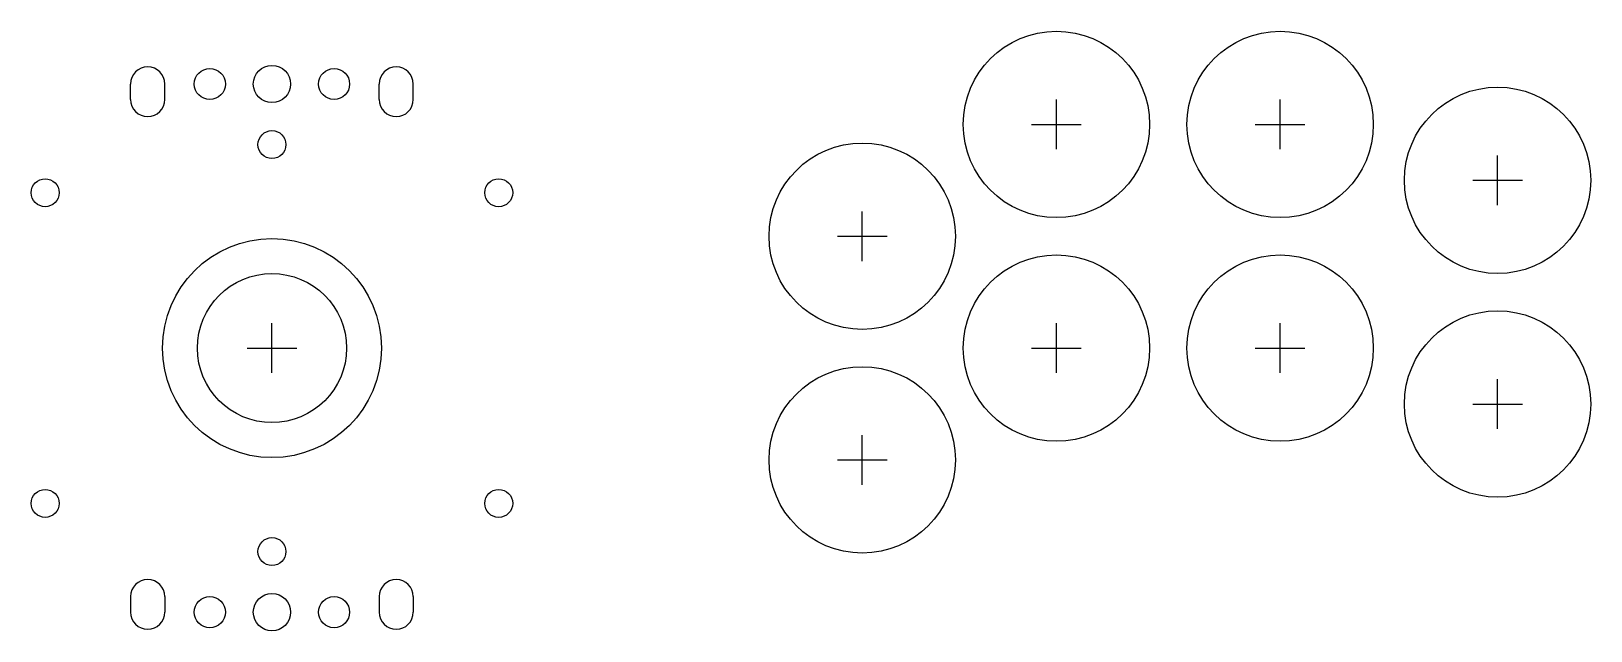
# Model space of a CAD drawing. Header units: millimetres. Extents: x -39 to 212, y -46 to 51.
import ezdxf

# ---------------------------------------------------------------- set-up
doc = ezdxf.new("R2010")
doc.units = ezdxf.units.MM
for name, color, linetype in [('BUTTONS', 1, 'Continuous'), ('GL_PLATE_HOLES', 2, 'Continuous'), ('JOYSTICK_BORE_24', 5, 'Continuous'), ('JOYSTICK_BORE_35.25', 3, 'Continuous'), ('REFERENCE', 8, 'Continuous')]:
    doc.layers.add(name, color=color, linetype=linetype)

msp = doc.modelspace()

# ---------------------------------------------------------------- linework, layer by layer
at = {"layer": 'BUTTONS'}
for centre in [(126.25, 36), (162.25, 36), (197.25, 27), (95, 18), (126.25, 0), (162.25, 0), (197.25, -9), (95, -18)]:
    msp.add_circle(centre, 15, dxfattribs=at)
at = {"layer": 'GL_PLATE_HOLES'}
for p, q in [((-22.75, 40), (-22.75, 42.5)), ((-17.25, 40), (-17.25, 42.5)), ((17.25, 40), (17.25, 42.5)), ((22.75, 40), (22.75, 42.5)), ((-22.75, -40), (-22.75, -42.5)), ((-17.25, -40), (-17.25, -42.5)), ((17.25, -40), (17.25, -42.5)), ((22.75, -40), (22.75, -42.5))]:
    msp.add_line(p, q, dxfattribs=at)
for centre, radius in [((0, 42.5), 3), ((-10, 42.5), 2.5), ((10, 42.5), 2.5), ((0, 32.75), 2.25), ((-36.5, 25), 2.25), ((36.5, 25), 2.25), ((-36.5, -25), 2.25), ((36.5, -25), 2.25), ((0, -32.75), 2.25), ((-10, -42.5), 2.5), ((0, -42.5), 3), ((10, -42.5), 2.5)]:
    msp.add_circle(centre, radius, dxfattribs=at)
for centre, start, end in [((-20, 42.5), 0, 180), ((20, 42.5), 0, 180), ((-20, 40), 180, 360), ((20, 40), 180, 360), ((-20, -40), 0, 180), ((20, -40), 0, 180), ((-20, -42.5), -180, 0), ((20, -42.5), -180, 0)]:
    msp.add_arc(centre, 2.75, start, end, dxfattribs=at)
at = {"layer": 'JOYSTICK_BORE_24'}
msp.add_circle((0, 0), 12, dxfattribs=at)
at = {"layer": 'JOYSTICK_BORE_35.25'}
msp.add_circle((0, 0), 17.62, dxfattribs=at)
at = {"layer": 'REFERENCE'}
for p, q in [((126.25, 32), (126.25, 40)), ((162.25, 32), (162.25, 40)), ((122.25, 36), (130.25, 36)), ((158.25, 36), (166.25, 36)), ((197.25, 23), (197.25, 31)), ((193.25, 27), (201.25, 27)), ((95, 14), (95, 22)), ((91, 18), (99, 18)), ((0, -4), (0, 4)), ((126.25, -4), (126.25, 4)), ((162.25, -4), (162.25, 4)), ((-4, 0), (4, 0)), ((122.25, 0), (130.25, 0)), ((158.25, 0), (166.25, 0)), ((197.25, -13), (197.25, -5)), ((193.25, -9), (201.25, -9)), ((95, -22), (95, -14)), ((91, -18), (99, -18))]:
    msp.add_line(p, q, dxfattribs=at)

doc.saveas('drawing.dxf')
